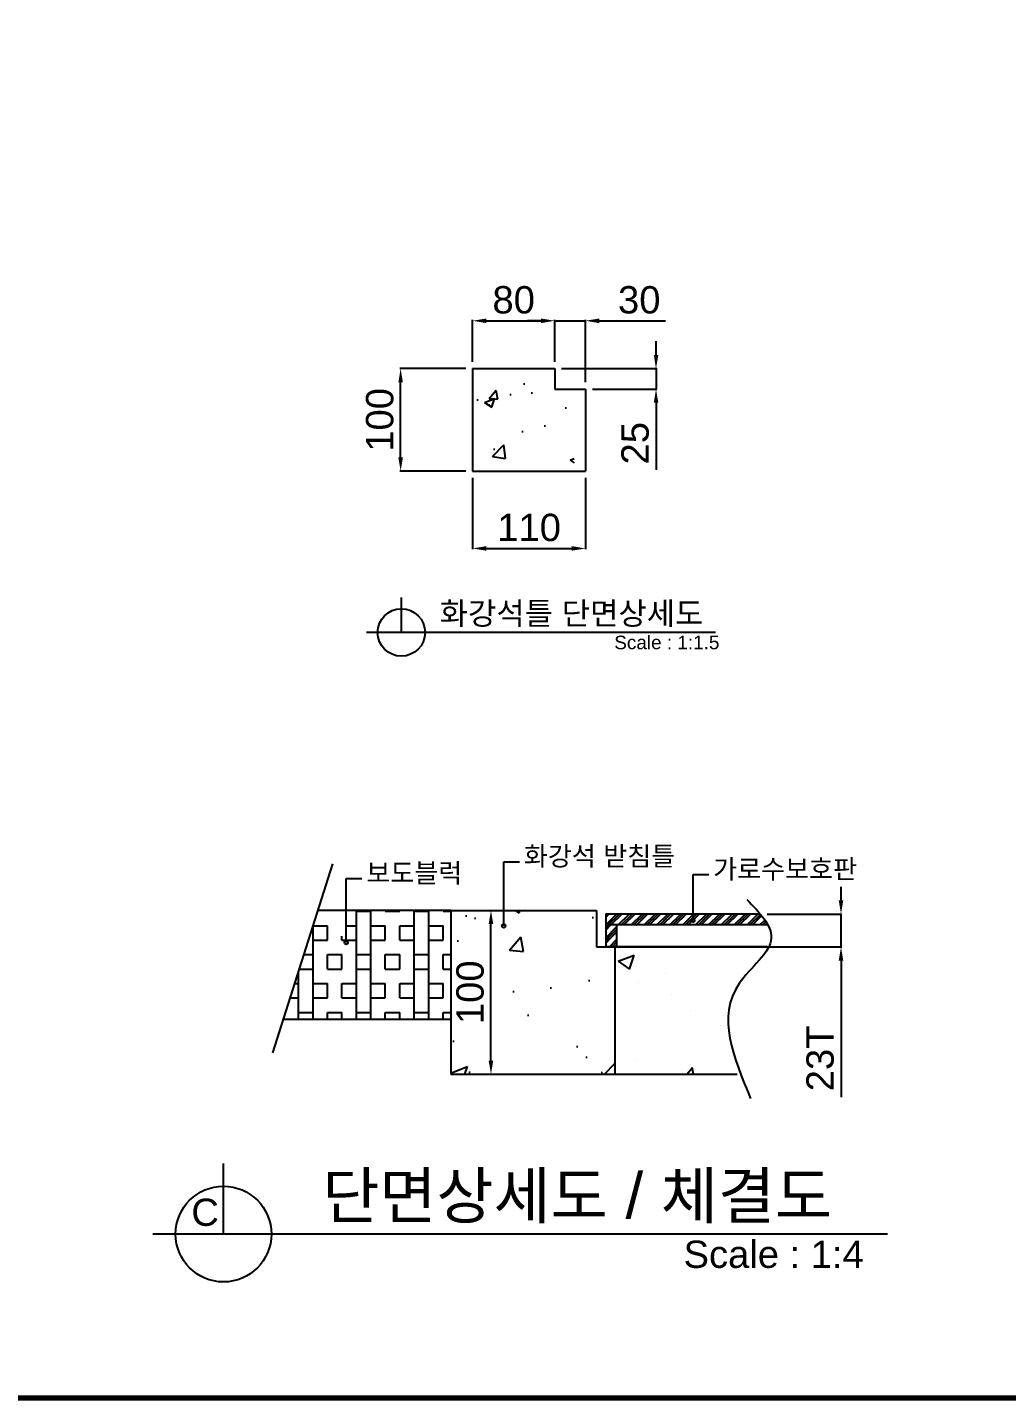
# Model space of a CAD drawing. Header units: millimetres. Extents: x 11766 to 18340, y -43240 to -38591.
# Drawn here: x 14918 to 16350, y -43087 to -41078 of the extents above; entities that cross this region are included whole.
import ezdxf
from ezdxf.enums import TextEntityAlignment as Align

# ---------------------------------------------------------------- set-up
doc = ezdxf.new("R2010")
doc.units = ezdxf.units.MM
doc.layers.add('LAYOUT', color=7, linetype='Continuous')
doc.layers.add('TEXT', color=7, linetype='Continuous')
doc.styles.get("Standard").update_dxf_attribs({"font": 'arial.ttf'})
doc.dimstyles.new('ISO-25', dxfattribs={"dimtxt": 40, "dimasz": 20, "dimexe": 1.25, "dimexo": 10, "dimgap": 10, "dimtad": 1, "dimdec": 0, "dimtxsty": 'Standard', "dimcen": 2.5, "dimclrd": 3, "dimclre": 3, "dimclrt": 3, "dimadec": 0, "dimazin": 0, "dimtfac": 1, "dimtdec": 0, "dimtmove": 0, "dimatfit": 3, "dimfxl": 0, "dimarcsym": 0})

# ---------------------------------------------------------------- blocks, each defined once
blk = doc.blocks.new('*D36')
at = {"color": 3, "lineweight": -2, "transparency": 16777216}
for p, q in [((16107.6, -42355.5), (16107.6, -42335.5)), ((15999.4, -42375.5), (16108.9, -42375.5)), ((16107.6, -42423.4), (16107.6, -42375.5)), ((16010.2, -42423.4), (16108.9, -42423.4)), ((16107.6, -42443.4), (16107.6, -42643.3))]:
    blk.add_line(p, q, dxfattribs=at)
at = {"color": 3, "transparency": 16777216}
for points in [[(16104.3, -42355.5), (16110.9, -42355.5), (16107.6, -42375.5)], [(16110.9, -42443.4), (16104.3, -42443.4), (16107.6, -42423.4)]]:
    blk.add_solid(points, dxfattribs=at)
at = {"layer": 'Defpoints', "color": 0, "transparency": 16777216}
for p in [(15989.4, -42375.5), (16107.6, -42375.5), (16000.2, -42423.4)]:
    blk.add_point(p, dxfattribs=at)
at = {"color": 3, "transparency": 16777216, "insert": (16077.2, -42586.6), "char_height": 40, "attachment_point": 5, "rotation": 90}
blk.add_mtext('23T', dxfattribs=at)
blk = doc.blocks.new('*D17')
at = {"color": 3, "lineweight": -2, "transparency": 16777216}
for p, q in [((15547.2, -42370.1), (15597, -42370.1)), ((15595.8, -42589.7), (15595.8, -42390.1)), ((15547.2, -42609.7), (15597, -42609.7))]:
    blk.add_line(p, q, dxfattribs=at)
at = {"color": 3, "transparency": 16777216}
for points in [[(15592.4, -42390.1), (15599.1, -42390.1), (15595.8, -42370.1)], [(15592.4, -42589.7), (15599.1, -42589.7), (15595.8, -42609.7)]]:
    blk.add_solid(points, dxfattribs=at)
at = {"layer": 'Defpoints', "color": 0, "transparency": 16777216}
for p in [(15537.2, -42370.1), (15595.8, -42370.1), (15537.2, -42609.7)]:
    blk.add_point(p, dxfattribs=at)
at = {"color": 3, "transparency": 16777216, "insert": (15565.4, -42489.9), "char_height": 40, "attachment_point": 5, "rotation": 90}
blk.add_mtext('100', dxfattribs=at)
blk = doc.blocks.new('*D37')
at = {"color": 3, "lineweight": -2, "transparency": 16777216}
for p, q in [((-175, 264.3), (-271.6, 264.3)), ((-270.3, 134.3), (-270.3, 244.3)), ((-175, 114.3), (-271.6, 114.3))]:
    blk.add_line(p, q, dxfattribs=at)
at = {"color": 3, "transparency": 16777216}
for points in [[(-267, 244.3), (-273.6, 244.3), (-270.3, 264.3)], [(-273.6, 134.3), (-267, 134.3), (-270.3, 114.3)]]:
    blk.add_solid(points, dxfattribs=at)
at = {"layer": 'Defpoints', "color": 0, "transparency": 16777216}
for p in [(-270.3, 264.3), (-165, 264.3), (-165, 114.3)]:
    blk.add_point(p, dxfattribs=at)
at = {"color": 3, "transparency": 16777216, "insert": (-300.7, 189.3), "char_height": 40, "attachment_point": 5, "rotation": 90}
blk.add_mtext('100', dxfattribs=at)
blk = doc.blocks.new('*D38')
at = {"color": 3, "lineweight": -2, "transparency": 16777216}
for p, q in [((-165, 104.3), (-165, 0)), ((0, 104.3), (0, 0)), ((-145, 1.2), (-20, 1.2))]:
    blk.add_line(p, q, dxfattribs=at)
at = {"color": 3, "transparency": 16777216}
for points in [[(-145, 4.6), (-145, -2.1), (-165, 1.2)], [(-20, -2.1), (-20, 4.6), (0, 1.2)]]:
    blk.add_solid(points, dxfattribs=at)
at = {"layer": 'Defpoints', "color": 0, "transparency": 16777216}
for p in [(-165, 114.3), (0, 114.3), (0, 1.2)]:
    blk.add_point(p, dxfattribs=at)
at = {"color": 3, "transparency": 16777216, "insert": (-82.5, 31.7), "char_height": 40, "attachment_point": 5}
blk.add_mtext('110', dxfattribs=at)
blk = doc.blocks.new('*D39')
at = {"color": 3, "lineweight": -2, "transparency": 16777216}
for p, q in [((-165, 274.3), (-165, 335.5)), ((-145, 334.3), (-65, 334.3)), ((-45, 274.3), (-45, 335.5))]:
    blk.add_line(p, q, dxfattribs=at)
at = {"color": 3, "transparency": 16777216}
for points in [[(-145, 337.6), (-145, 330.9), (-165, 334.3)], [(-65, 330.9), (-65, 337.6), (-45, 334.3)]]:
    blk.add_solid(points, dxfattribs=at)
at = {"layer": 'Defpoints', "color": 0, "transparency": 16777216}
for p in [(-45, 334.3), (-165, 264.3), (-45, 264.3)]:
    blk.add_point(p, dxfattribs=at)
at = {"color": 3, "transparency": 16777216, "insert": (-105, 364.7), "char_height": 40, "attachment_point": 5}
blk.add_mtext('80', dxfattribs=at)
blk = doc.blocks.new('*D40')
at = {"color": 3, "lineweight": -2, "transparency": 16777216}
for p, q in [((-65, 334.3), (-85, 334.3)), ((-45, 274.3), (-45, 335.5)), ((-45, 334.3), (0, 334.3)), ((0, 244.3), (0, 335.5)), ((20, 334.3), (117.1, 334.3))]:
    blk.add_line(p, q, dxfattribs=at)
at = {"color": 3, "transparency": 16777216}
for points in [[(-65, 330.9), (-65, 337.6), (-45, 334.3)], [(20, 337.6), (20, 330.9), (0, 334.3)]]:
    blk.add_solid(points, dxfattribs=at)
at = {"layer": 'Defpoints', "color": 0, "transparency": 16777216}
for p in [(0, 334.3), (-45, 264.3), (0, 234.3)]:
    blk.add_point(p, dxfattribs=at)
at = {"color": 3, "transparency": 16777216, "insert": (78.6, 364.7), "char_height": 40, "attachment_point": 5}
blk.add_mtext('30', dxfattribs=at)
blk = doc.blocks.new('*D41')
at = {"color": 3, "lineweight": -2, "transparency": 16777216}
for p, q in [((103.1, 284.3), (103.1, 304.3)), ((-35, 264.3), (104.4, 264.3)), ((103.1, 264.3), (103.1, 234.3)), ((10, 234.3), (104.4, 234.3)), ((103.1, 214.3), (103.1, 116))]:
    blk.add_line(p, q, dxfattribs=at)
at = {"color": 3, "transparency": 16777216}
for points in [[(99.8, 284.3), (106.5, 284.3), (103.1, 264.3)], [(106.5, 214.3), (99.8, 214.3), (103.1, 234.3)]]:
    blk.add_solid(points, dxfattribs=at)
at = {"layer": 'Defpoints', "color": 0, "transparency": 16777216}
for p in [(-45, 264.3), (0, 234.3), (103.1, 234.3)]:
    blk.add_point(p, dxfattribs=at)
at = {"color": 3, "transparency": 16777216, "insert": (72.7, 155.1), "char_height": 40, "attachment_point": 5, "rotation": 90}
blk.add_mtext('25', dxfattribs=at)
blk = doc.blocks.new('A$C57602617')
h = blk.add_hatch()
h.set_pattern_fill('AR-CONC', color=256, scale=0.825)
h.set_pattern_definition([(50, (-20131.66, -2672.8), (150.30235, -13.14975), [15.7163, -172.8787]), (355, (-20131.66, -2672.8), (-29.0758, 157.6219), [12.573, -138.3035]), (100.45144, (-20119.13, -2673.9), (121.2265, 144.4721), [13.3568, -146.9245]), (46.1842, (-20131.66, -2630.9), (223.6402, -34.685), [23.5744, -259.318]), (96.6356, (-20113.02, -2633.78), (195.8584, 204.1266), [20.0351, -220.387]), (351.1842, (-20131.66, -2630.9), (195.8584, 204.1266), [18.8595, -207.4543]), (21, (-20110.7, -2641.37), (125.0819, -84.3688), [15.7163, -172.8787]), (326, (-20110.7, -2641.37), (50.9867, 151.9551), [12.573, -138.303]), (71.45144, (-20100.28, -2648.4), (176.0685, 67.5863), [13.3568, -146.9242]), (37.5, (-20131.66, -2672.803), (2.5481, 69.7579), [0, -136.6266, 0, -140.3985, 0, -138.82688]), (7.5, (-20131.66, -2672.8), (55.12622, 82.64897), [0, -80.0481, 0, -133.48335, 0, -52.91137]), (327.5, (-20178.39, -2672.803), (111.86224, -4.72621), [0, -52.3875, 0, -163.449, 0, -216.88425]), (317.5, (-20199.34, -2672.8), (122.20657, 20.97686), [0, -68.10375, 0, -108.5469, 0, -154.01925])])
h.paths.add_polyline_path([(-16.5, 114.3), (-16.5, 231.3), (-33, 231.3), (-33, 264.3), (-165, 264.3), (-165, 114.3)])
for p, q in [((-165, 264.3), (-165, 114.3)), ((-165, 264.3), (-45, 264.3)), ((-45, 264.3), (-45, 234.3)), ((-45, 234.3), (0, 234.3)), ((0, 234.3), (0, 114.3)), ((-165, 114.3), (0, 114.3)), ((-269.2, -121.7), (-269.2, -70.5)), ((189.9, -121.7), (-320.4, -121.7))]:
    blk.add_line(p, q)
blk.add_circle((-269.2, -121.7), 34.7)
at = {"layer": 'TEXT'}
blk.add_text('화강석틀 단면상세도', height=33, dxfattribs=at).set_placement((-20.4, -110.3), align=Align.CENTER)
blk.add_text('Scale : 1:1.5', height=19.8, dxfattribs=at).set_placement((42.1, -146.2))
for base, p1, p2, text, picture, middle in [((-45, 334.3), (-165, 264.3), (-45, 264.3), '80', '*D39', (-105, 364.7)), ((0, 334.3), (-45, 264.3), (0, 234.3), '30', '*D40', (78.6, 364.7)), ((0, 1.2), (-165, 114.3), (0, 114.3), '110', '*D38', (-82.5, 31.7))]:
    dim = blk.add_linear_dim(base=base, p1=p1, p2=p2, text=text, dimstyle='ISO-25')
    dim.commit()
    dim.dimension.update_dxf_attribs({"geometry": picture, "text_midpoint": middle})
dim = blk.add_linear_dim(base=(103.1, 234.3), p1=(-45, 264.3), p2=(0, 234.3), angle=90, text='25', dimstyle='ISO-25', override={"dimtxsty": 'Standard'})
dim.commit()
dim.dimension.update_dxf_attribs({"geometry": '*D41', "text_midpoint": (72.7, 155.1)})
dim = blk.add_linear_dim(base=(-270.3, 264.3), p1=(-165, 114.3), p2=(-165, 264.3), angle=90, text='100', dimstyle='ISO-25')
dim.commit()
dim.dimension.update_dxf_attribs({"geometry": '*D37', "text_midpoint": (-300.7, 189.3)})

msp = doc.modelspace()

# ---------------------------------------------------------------- hatches: boundary and pattern name
h = msp.add_hatch()
h.set_pattern_fill('BOX', color=256, scale=3.3275)
h.set_pattern_definition([(90, (7454.25, -42836.33), (-84.5185, 5e-15), []), (90, (7475.38, -42836.33), (-84.5185, 5e-15), []), (0, (7454.25, -42836.33), (0, 84.5185), [-21.12963, 21.12963]), (0, (7454.25, -42815.2), (0, 84.5185), [-21.12963, 21.12963]), (0, (7454.25, -42794.07), (0, 84.5185), [21.12963, -21.12963]), (0, (7454.25, -42772.94), (0, 84.5185), [21.12963, -21.12963]), (90, (7496.51, -42836.33), (-84.5185, 5e-15), [21.12963, -21.12963]), (90, (7517.64, -42836.33), (-84.5185, 5e-15), [21.12963, -21.12963])])
h.paths.add_polyline_path([(15537.2, -42529.9), (15537.2, -42370.1), (15384.1, -42370.1), (15384.1, -42420, -1), (15384.1, -42414.6), (15342.8, -42370.1), (15292.3, -42529.9)])
h = msp.add_hatch()
h.set_pattern_fill('AR-CONC', color=256, scale=1.331)
h.set_pattern_definition([(50, (-16675.67, -47108.63), (242.4878, -21.2149), [25.3556, -278.911]), (355, (-16675.67, -47108.63), (-46.909, 254.2967), [20.2844, -223.1296]), (100.45144, (-16655.46, -47110.4), (195.5788, 233.0817), [21.5489, -237.0381]), (46.1842, (-16675.67, -47041), (360.8062, -55.9583), [38.0333, -418.3666]), (96.6356, (-16645.6, -47045.67), (315.985, 329.324), [32.3234, -355.5575]), (351.1842, (-16675.67, -47041), (315.985, 329.324), [30.4266, -334.693]), (21, (-16641.86, -47057.91), (201.7988, -136.115), [25.3556, -278.911]), (326, (-16641.86, -47057.91), (82.2585, 245.1542), [20.2844, -223.1288]), (71.45144, (-16625.04, -47069.26), (284.0573, 109.0392), [21.5489, -237.0377]), (37.5, (-16675.67, -47108.626), (4.11093, 112.54276), [0, -220.42425, 0, -226.5096, 0, -223.974]), (7.5, (-16675.67, -47108.63), (88.93697, 133.34035), [0, -129.14427, 0, -215.35314, 0, -85.3637]), (327.5, (-16751.06, -47108.63), (180.47108, -7.62496), [0, -84.5185, 0, -263.6977, 0, -349.9066]), (317.5, (-16784.86, -47108.63), (197.15994, 33.84266), [0, -109.87405, 0, -175.1223, 0, -248.4844])])
h.paths.add_polyline_path([(15776.8, -42609.7), (15776.8, -42423.4), (15750.2, -42423.4), (15750.2, -42370.1), (15537.2, -42370.1), (15537.2, -42609.7)])

# ---------------------------------------------------------------- linework, layer by layer
for p, q in [((15276.8, -42578.7), (15364.4, -42302.1)), ((15614.5, -42392.8), (15614.5, -42298.9)), ((15614.5, -42298.9), (15637.7, -42298.9)), ((15384.1, -42417.3), (15384.1, -42323.4)), ((15384.1, -42323.4), (15407.2, -42323.4)), ((15891.2, -42384.6), (15891.2, -42317.8)), ((15891.2, -42317.8), (15914.4, -42317.8)), ((15537.2, -42370.1), (15342.8, -42370.1)), ((15537.2, -42370.1), (15537.2, -42529.9)), ((15537.2, -42370.1), (15537.2, -42609.7)), ((15537.2, -42370.1), (15750.2, -42370.1)), ((15750.2, -42370.1), (15750.2, -42423.4)), ((15750.2, -42423.4), (15776.8, -42423.4)), ((15750.2, -42423.4), (16040.6, -42423.4)), ((15776.8, -42423.4), (15776.8, -42609.7)), ((15537.2, -42529.9), (15292.3, -42529.9)), ((15537.2, -42609.7), (15776.8, -42609.7)), ((15776.8, -42609.7), (15956, -42609.7)), ((15204.7, -42843.6), (15204.7, -42740.4)), ((16175.5, -42843.6), (15101.4, -42843.6))]:
    msp.add_line(p, q)
at = {"color": 2, "linetype": 'Continuous'}
for p, q in [((15763.5, -42391.2), (15779.2, -42375.5)), ((15763.5, -42376.3), (15764.4, -42375.5)), ((15763.5, -42380.3), (15768.3, -42375.5)), ((15767.2, -42391.4), (15783.2, -42375.5)), ((15771.2, -42391.4), (15787.2, -42375.5)), ((15782, -42391.4), (15798, -42375.5)), ((15786, -42391.4), (15802, -42375.5)), ((15790, -42391.4), (15806, -42375.5)), ((15800.9, -42391.4), (15816.8, -42375.5)), ((15804.9, -42391.4), (15820.8, -42375.5)), ((15808.9, -42391.4), (15824.8, -42375.5)), ((15819.7, -42391.4), (15835.7, -42375.5)), ((15823.7, -42391.4), (15839.6, -42375.5)), ((15827.7, -42391.4), (15843.6, -42375.5)), ((15838.5, -42391.4), (15854.5, -42375.5)), ((15842.5, -42391.4), (15858.5, -42375.5)), ((15846.5, -42391.4), (15862.5, -42375.5)), ((15857.3, -42391.4), (15873.3, -42375.5)), ((15861.3, -42391.4), (15877.3, -42375.5)), ((15865.3, -42391.4), (15881.3, -42375.5)), ((15876.2, -42391.4), (15892.1, -42375.5)), ((15880.2, -42391.4), (15896.1, -42375.5)), ((15884.1, -42391.4), (15900.1, -42375.5)), ((15895, -42391.4), (15910.9, -42375.5)), ((15899, -42391.4), (15914.9, -42375.5)), ((15903, -42391.4), (15918.9, -42375.5)), ((15913.8, -42391.4), (15929.8, -42375.5)), ((15917.8, -42391.4), (15933.8, -42375.5)), ((15921.8, -42391.4), (15937.8, -42375.5)), ((15932.6, -42391.4), (15948.6, -42375.5)), ((15936.6, -42391.4), (15952.6, -42375.5)), ((15940.6, -42391.4), (15956.6, -42375.5)), ((15951.5, -42391.4), (15967.4, -42375.5)), ((15955.4, -42391.4), (15971.4, -42375.5)), ((15959.4, -42391.4), (15975.4, -42375.5)), ((15970.3, -42391.4), (15986.2, -42375.5)), ((15974.3, -42391.4), (15989.8, -42375.9)), ((15978.3, -42391.4), (15991.5, -42378.1)), ((15763.5, -42395.2), (15767.2, -42391.4)), ((15763.5, -42399.2), (15771.2, -42391.4)), ((15763.5, -42410), (15779.5, -42394)), ((15767.2, -42391.4), (15767.2, -42391.4)), ((15767.2, -42410.2), (15779.5, -42398)), ((15771.2, -42391.4), (15771.2, -42391.4)), ((15771.2, -42410.2), (15779.5, -42402)), ((15786, -42391.4), (15786, -42391.4)), ((15800.9, -42391.4), (15800.9, -42391.4)), ((15804.8, -42391.4), (15804.9, -42391.4)), ((15808.8, -42391.4), (15808.9, -42391.4)), ((15819.7, -42391.4), (15819.7, -42391.4)), ((15827.7, -42391.4), (15827.7, -42391.4)), ((15838.5, -42391.4), (15838.5, -42391.4)), ((15842.5, -42391.4), (15842.5, -42391.4)), ((15846.5, -42391.4), (15846.5, -42391.4)), ((15857.3, -42391.4), (15857.3, -42391.4)), ((15865.3, -42391.4), (15865.3, -42391.4)), ((15876.1, -42391.4), (15876.2, -42391.4)), ((15880.1, -42391.4), (15880.2, -42391.4)), ((15895, -42391.4), (15895, -42391.4)), ((15899, -42391.4), (15899, -42391.4)), ((15903, -42391.4), (15903, -42391.4)), ((15913.8, -42391.4), (15913.8, -42391.4)), ((15921.8, -42391.4), (15921.8, -42391.4)), ((15932.6, -42391.4), (15932.6, -42391.4)), ((15936.6, -42391.4), (15936.6, -42391.4)), ((15951.4, -42391.4), (15951.5, -42391.4)), ((15955.4, -42391.4), (15955.4, -42391.4)), ((15959.4, -42391.4), (15959.4, -42391.4)), ((15970.3, -42391.4), (15970.3, -42391.4)), ((15974.3, -42391.4), (15974.3, -42391.4)), ((15978.3, -42391.4), (15978.3, -42391.4)), ((15989.1, -42391.4), (15996.2, -42384.3)), ((15989.1, -42391.4), (15989.1, -42391.4)), ((15993.1, -42391.4), (15997.8, -42386.7)), ((15993.1, -42391.4), (15993.1, -42391.4)), ((15997.1, -42391.4), (15999.3, -42389.2)), ((15997.1, -42391.4), (15997.1, -42391.4)), ((15763.5, -42414), (15767.2, -42410.2)), ((15763.5, -42418), (15771.2, -42410.2)), ((15768.9, -42423.4), (15779.5, -42412.8)), ((15772.9, -42423.4), (15779.5, -42416.8)), ((15776.9, -42423.4), (15779.5, -42420.8))]:
    msp.add_line(p, q, dxfattribs=at)
at = {"color": 2}
for p, q in [((15763.5, -42375.5), (15763.5, -42423.4)), ((15989.4, -42375.5), (15763.5, -42375.5)), ((16000.5, -42391.4), (15763.5, -42391.4)), ((15779.5, -42391.4), (15779.5, -42423.4)), ((16000.2, -42423.4), (15763.5, -42423.4))]:
    msp.add_line(p, q, dxfattribs=at)
at = {"linetype": 'Continuous'}
for p, q in [((15781.7, -42444.6), (15805.4, -42435.5)), ((15798.5, -42455.9), (15805.4, -42435.5)), ((15781.7, -42444.6), (15798.5, -42455.9)), ((15851.2, -42462.5), (15851.2, -42462.5)), ((15810.8, -42476.3), (15810.8, -42476.3)), ((15860, -42493.3), (15860, -42493.3)), ((15887.6, -42516.2), (15887.6, -42516.2)), ((15931.3, -42538.7), (15931.3, -42538.7)), ((15806.7, -42588.9), (15806.7, -42588.9)), ((15882, -42609.7), (15890.3, -42599.8)), ((15892.1, -42609.7), (15890.2, -42599.8))]:
    msp.add_line(p, q, dxfattribs=at)
for centre, radius in [((15891.2, -42384.6), 2.67), ((15614.5, -42392.8), 2.67), ((15384.1, -42417.3), 2.67), ((15204.7, -42843.6), 70)]:
    msp.add_circle(centre, radius)
msp.add_spline([(15970.1, -42354.1), (16005.7, -42410.3), (15958.8, -42476.9), (15975.4, -42645.2)], degree=3)
at = {"layer": 'LAYOUT', "const_width": 7.83}
msp.add_lwpolyline([(11922.9, -43083.2), (18183.9, -43083.2), (18183.9, -38747.5), (11922.9, -38747.5)], close=True, dxfattribs=at)

# ---------------------------------------------------------------- block references
msp.add_blockref('A$C57602617', (15734, -41841.8))

# ---------------------------------------------------------------- texts
for s, height, p in [('화강석 받침틀', 27.95, (15643.9, -42304.7)), ('보도블럭', 27.95, (15413.5, -42329.2)), ('가로수보호판', 27.95, (15920.7, -42323.6)), ('C', 39.9, (15157.7, -42831.6))]:
    msp.add_text(s, height=height).set_placement(p)
at = {"layer": 'TEXT'}
msp.add_text('단면상세도 / 체결도', height=66.55, dxfattribs=at).set_placement((15721.9, -42820.7), align=Align.CENTER)
msp.add_text('Scale : 1:4', height=39.93, dxfattribs=at).set_placement((15877.4, -42893.1))

# ---------------------------------------------------------------- dimensions: what is measured, and where the dimension line sits
dim = msp.add_linear_dim(base=(16107.6, -42375.5), p1=(16000.2, -42423.4), p2=(15989.4, -42375.5), angle=90, text='23T', dimstyle='ISO-25', override={"dimtxsty": 'Standard'})
dim.commit()
dim.dimension.update_dxf_attribs({"geometry": '*D36', "text_midpoint": (16107.6, -42586.6), "dimtype": 160})
dim = msp.add_linear_dim(base=(15595.8, -42370.1), p1=(15537.2, -42609.7), p2=(15537.2, -42370.1), angle=90, text='100', dimstyle='ISO-25')
dim.commit()
dim.dimension.update_dxf_attribs({"geometry": '*D17', "text_midpoint": (15565.4, -42489.9)})

doc.saveas('drawing.dxf')
